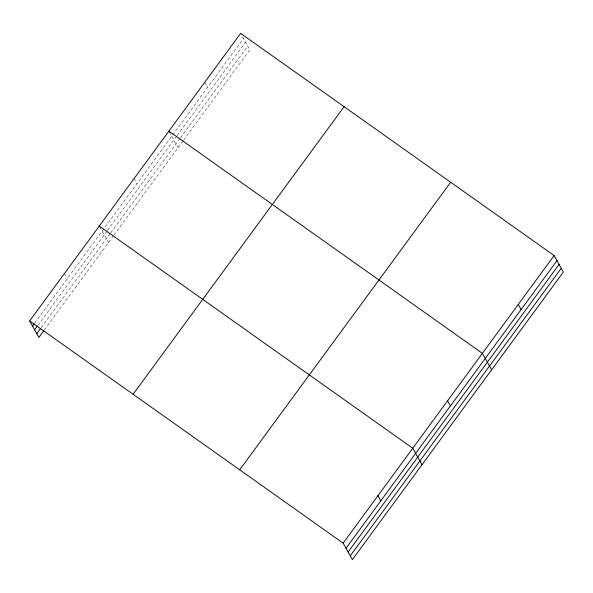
<?xml version="1.0" encoding="UTF-8"?>
<svg xmlns="http://www.w3.org/2000/svg" width="593" height="593" viewBox="0 0 593 593"><rect width="100%" height="100%" fill="white"/><g stroke="black" fill="none" stroke-linecap="round" stroke-linejoin="round"><path stroke-width="0.44" stroke-dasharray="2.96 2.22" d="M34.683 323.096L243.493 38.478M37.87 325.364L106.955 231.203M107.496 230.462L176.573 136.308M177.122 135.567L245.591 42.236M41.125 327.751L110.202 233.59M110.75 232.849L179.827 138.695M180.368 137.954L247.755 46.106M44.312 330.027L113.389 235.866M113.93 235.124L183.007 140.971M183.556 140.23L249.853 49.856L241.04 34.09M204.763 82.249L207.624 87.371M169.309 131.868L178.115 147.635M134.085 178.589L136.946 183.704M99.683 226.771L108.497 242.537M64.459 273.492L67.32 278.606"/><path stroke-width="0.89" d="M29.65 320.946L240.632 33.364L554.129 255.561L563.35 272.054L352.368 559.636L343.147 543.144L29.65 320.946L38.871 337.439L43.763 330.768M32.511 326.061L34.142 323.837M34.609 329.819L37.329 326.106M36.773 333.681L40.576 328.492M133.106 394.271L344.088 106.688M239.691 469.819L450.68 182.236M343.147 543.144L554.129 255.561M346.008 548.258L556.99 260.675M348.106 552.016L559.088 264.434M350.27 555.886L561.252 268.303M168.901 131.142L482.398 353.339L491.619 369.832M99.276 226.044L412.772 448.241L421.994 464.734M518.267 304.446L521.121 309.568M447.582 400.786L450.443 405.909M377.963 495.689L380.817 500.811"/></g></svg>
